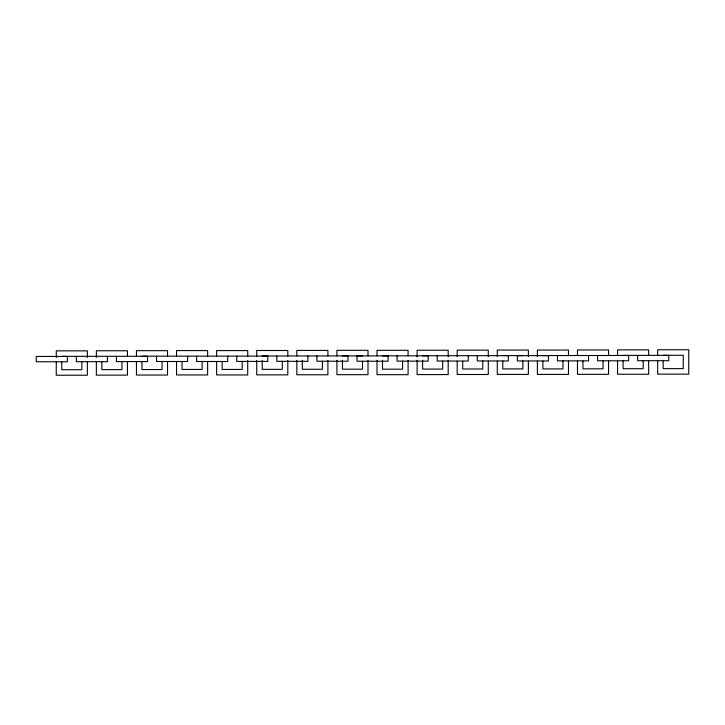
<?xml version="1.0" encoding="UTF-8"?>
<svg xmlns="http://www.w3.org/2000/svg" width="725" height="725" viewBox="0 0 725 725"><rect width="100%" height="100%" fill="white"/><g stroke="black" fill="none" stroke-linecap="round" stroke-linejoin="round"><path stroke-width="1.09" d="M663.167 355.286L683.249 355.286L683.249 368.644L663.167 368.644L663.167 360.851M623.074 355.377L668.74 355.377L668.74 360.697L637.647 360.697L637.647 355.377M502.787 355.558L522.87 355.649M542.889 355.558L628.647 355.468L628.647 360.787L597.554 360.787L597.554 355.468M422.603 355.739L508.361 355.649L508.361 360.959L477.277 360.959L477.277 355.649M342.417 355.821L362.5 355.912M382.51 355.821L428.176 355.821L428.176 361.141L397.092 361.141L397.092 355.821M262.233 356.002L347.991 355.912L347.991 361.231L316.907 361.231L316.907 355.912M141.955 356.183L267.806 356.093L267.806 361.403L236.712 361.403L236.712 356.093M61.77 356.356L147.528 356.274L147.528 361.585L116.435 361.585L116.435 356.274M657.657 355.322L657.657 349.785L688.75 349.785L688.75 374.145L657.657 374.145L657.657 360.86M648.658 355.413L648.658 349.876L617.564 349.876L617.564 355.413M648.658 360.95L648.658 374.236L617.564 374.236L617.564 360.95M643.157 360.697L643.157 368.726L623.074 368.726L623.074 360.941M608.565 355.504L608.565 349.967L577.472 349.967L577.472 355.504M608.565 361.041L608.565 374.327L577.472 374.327L577.472 361.041M603.055 360.787L603.055 368.817L582.982 368.817L582.982 361.032M588.555 355.558L588.555 360.869L557.462 360.869L557.462 355.558M568.472 355.585L568.472 350.057L537.379 350.057L537.379 356.7M568.472 361.123L568.472 374.408L537.379 374.408L537.379 361.123M562.963 360.869L562.963 368.907L542.889 368.907L542.889 361.123M528.38 356.7L528.38 350.057L497.287 350.057L497.287 356.7M528.38 361.123L528.38 374.408L497.287 374.408L497.287 361.123M522.87 360.959L522.87 368.907L502.787 368.907L502.787 361.123M488.287 356.782L488.287 350.139L457.194 350.139L457.194 356.782M488.287 361.213L488.287 374.499L457.194 374.499L457.194 361.213M482.778 360.959L482.778 368.998L462.695 368.998L462.695 361.213M468.268 355.739L468.268 361.05L437.184 361.05L437.184 355.739M448.195 356.872L448.195 350.229L417.102 350.229L417.102 356.872M448.195 360.198L448.195 374.589L417.102 374.589L417.102 360.198M442.685 361.05L442.685 369.088L422.603 369.088L422.603 360.189M408.093 355.857L408.093 350.32L377.009 350.32L377.009 355.857M408.093 360.289L408.093 374.68L377.009 374.68L377.009 360.289M402.593 361.141L402.593 369.179L382.51 369.179L382.51 360.271M368.001 355.857L368.001 350.32L336.917 350.32L336.917 355.857M368.001 360.289L368.001 374.68L336.917 374.68L336.917 360.289M362.5 361.231L362.5 369.179L342.417 369.179L342.417 360.271M327.908 355.948L327.908 350.411L296.824 350.411L296.824 355.948M327.908 360.37L327.908 374.771L296.824 374.771L296.824 360.37M322.407 361.231L322.407 369.261L302.325 369.261L302.325 360.361M307.898 356.002L307.898 361.322L276.805 361.322L276.805 356.002M287.816 356.038L287.816 350.501L256.732 350.501L256.732 356.038M287.816 360.461L287.816 374.861L256.732 374.861L256.732 360.461M282.315 361.322L282.315 369.351L262.233 369.351L262.233 360.452M247.723 356.12L247.723 350.592L216.639 350.592L216.639 356.12M247.723 360.552L247.723 374.943L216.639 374.943L216.639 361.657M242.222 361.403L242.222 369.442L222.14 369.442L222.14 361.657M227.713 356.183L227.713 361.494L196.62 361.494L196.62 356.183M207.631 356.12L207.631 350.592L176.538 350.592L176.538 356.12M207.631 361.657L207.631 374.943L176.538 374.943L176.538 361.657M202.13 361.494L202.13 369.442L182.047 369.442L182.047 361.657M187.621 356.183L187.621 361.494L156.528 361.494L156.528 356.183M167.538 356.211L167.538 350.673L136.445 350.673L136.445 356.211M167.538 361.748L167.538 375.033L136.445 375.033L136.445 361.748M162.038 361.494L162.038 369.532L141.955 369.532L141.955 361.748M127.446 356.301L127.446 350.764L96.352 350.764L96.352 357.407M127.446 361.838L127.446 375.124L96.352 375.124L96.352 361.838M121.945 361.585L121.945 369.623L101.863 369.623L101.863 361.829M107.436 356.356L107.436 361.675L76.343 361.675L76.343 356.356M87.353 357.498L87.353 350.855L56.26 350.855L56.26 357.498M87.353 361.929L87.353 375.215L56.26 375.215L56.26 361.929M81.843 361.675L81.843 369.714L61.77 369.714L61.77 361.92M548.463 355.649L517.369 355.649L517.369 360.959L548.463 360.959L548.463 355.649M388.083 355.912L356.999 355.912L356.999 361.231L388.083 361.231L388.083 355.912M67.343 356.446L36.25 356.446L36.25 361.766L67.343 361.766L67.343 356.446"/></g></svg>
